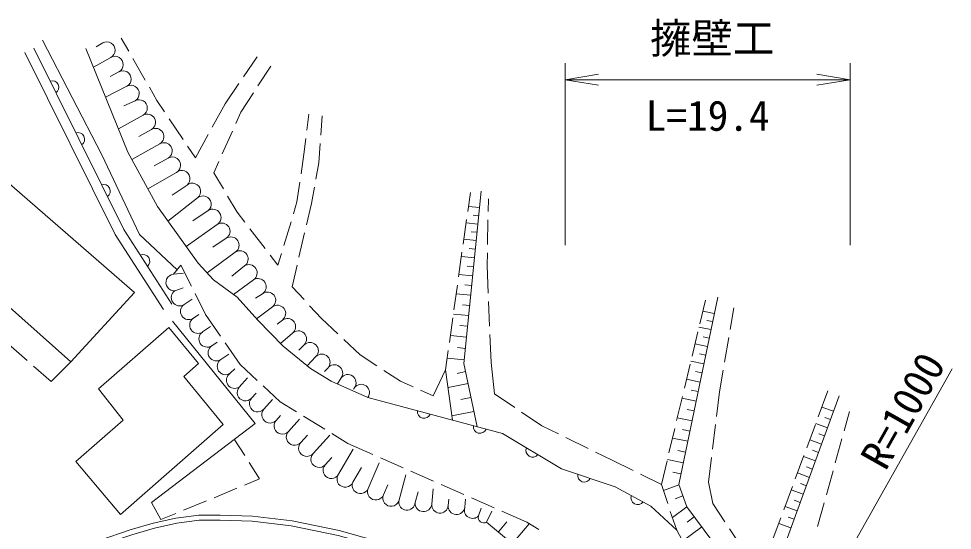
# Model space of a CAD drawing. Units: millimetres at full size, sheet at 1:1000; details may follow other scales. Extents: x 40000 to 680000, y 20000 to 380000.
# Drawn here: x 100618 to 156999, y 307759 to 338688 of the extents above; entities that cross this region are included whole.
import ezdxf
from ezdxf.enums import TextEntityAlignment as Align

# ---------------------------------------------------------------- set-up
doc = ezdxf.new("R2010")
doc.units = ezdxf.units.MM
doc.header["$LTSCALE"] = 1000
doc.linetypes.add('CHAIN', pattern=[18.5, 12, -1.5, 3.5, -1.5])
for name, color, linetype, lineweight in [('M-BGD', 7, 'Continuous', 13), ('M-BMK', 2, 'CHAIN', 13), ('M-STR-HTXT', 7, 'Continuous', 13)]:
    doc.layers.add(name, color=color, linetype=linetype, lineweight=lineweight)
doc.styles.add('ＭＳ ゴシック', font='')
doc.styles.get('ＭＳ ゴシック').set_extended_font_data('MS Gothic')

# ---------------------------------------------------------------- blocks, each defined once
blk = doc.blocks.new('open_arrow')
at = {"color": 0, "linetype": 'Continuous', "lineweight": -2}
blk.add_lwpolyline([(7.5, 1.25), (0, 0), (7.5, -1.25)], dxfattribs=at)

msp = doc.modelspace()

# ---------------------------------------------------------------- linework, layer by layer
at = {"layer": 'M-BGD'}
for p, q in [((105700, 337222), (105290, 336994)), ((106816, 337505), (107270, 336713)), ((106186, 336348), (105134, 335763)), ((107518, 336279), (108263, 334977)), ((114185, 335173), (115010, 336384)), ((106672, 335474), (106151, 335184)), ((115836, 335807), (115069, 334630)), ((107158, 334600), (105868, 333946)), ((108512, 334543), (108966, 333751)), ((113078, 333548), (113903, 334759)), ((114796, 334211), (114029, 333034)), ((107644, 333726), (106968, 333412)), ((108966, 333751), (109432, 333053)), ((112303, 332132), (113078, 333548)), ((108130, 332852), (106640, 332033)), ((114029, 333034), (113724, 332347)), ((118024, 331951), (118141, 332910)), ((118952, 332816), (118868, 331648)), ((109710, 332638), (110543, 331390)), ((108633, 331988), (107871, 331574)), ((111287, 330277), (112063, 331693)), ((113522, 331890), (112915, 330518)), ((109137, 331124), (107450, 330179)), ((110821, 330975), (111287, 330277)), ((117845, 330495), (117963, 331454)), ((118832, 331149), (118749, 329981)), ((117671, 329301), (117845, 330495)), ((109641, 330261), (108806, 329798)), ((112713, 330061), (112408, 329373)), ((118749, 329981), (118568, 328996)), ((110145, 329397), (108415, 328401)), ((112408, 329373), (112983, 328397)), ((117425, 327613), (117599, 328807)), ((110784, 328628), (109886, 328022)), ((118478, 328504), (118297, 327519)), ((127733, 327040), (127894, 328189)), ((111423, 327859), (109630, 326444)), ((113236, 327966), (113811, 326990)), ((117208, 326894), (117425, 327613)), ((128981, 327797), (128968, 327037)), ((112063, 327090), (111143, 326474)), ((118297, 327519), (117996, 326221)), ((128439, 327269), (127774, 327334)), ((113811, 326990), (114281, 326377)), ((127457, 325059), (127664, 326544)), ((128390, 326771), (128058, 326804)), ((128959, 326537), (128933, 325037)), ((112609, 326252), (110724, 324920)), ((114585, 325980), (115498, 324790)), ((116632, 324979), (117064, 326415)), ((128341, 326274), (127636, 326343)), ((113155, 325414), (112337, 324885)), ((117883, 325734), (117543, 324273)), ((128243, 325279), (127498, 325352)), ((128292, 325776), (127939, 325811)), ((128191, 324757), (127819, 324794)), ((113701, 324576), (111993, 323316)), ((115802, 324393), (116272, 323781)), ((116272, 323781), (116488, 324500)), ((127180, 323078), (127388, 324564)), ((128140, 324236), (127353, 324313)), ((128924, 324537), (128911, 323777)), ((109959, 323238), (110414, 323781)), ((110414, 323781), (111045, 322517)), ((114247, 323739), (113493, 323130)), ((117430, 323786), (117129, 322488)), ((128085, 323685), (127692, 323724)), ((128911, 323777), (128978, 322094)), ((109959, 323238), (110563, 323296)), ((128031, 323134), (127200, 323216)), ((114793, 322901), (113593, 322015)), ((126904, 321097), (127111, 322583)), ((127974, 322552), (127558, 322593)), ((110056, 322243), (110555, 322414)), ((111269, 322069), (111900, 320805)), ((115339, 322063), (114918, 321789)), ((117129, 322488), (117848, 321706)), ((127916, 321970), (127038, 322057)), ((110611, 321411), (111104, 321740)), ((127856, 321355), (127416, 321398)), ((128998, 321594), (129058, 320095)), ((141746, 320235), (142091, 321674)), ((115942, 321265), (114982, 320550)), ((118186, 321338), (118905, 320556)), ((127795, 320740), (126867, 320832)), ((142627, 320868), (141932, 321013)), ((143580, 319904), (143802, 321207)), ((111166, 320579), (111501, 320802)), ((111900, 320805), (112801, 319497)), ((116544, 320467), (116225, 320227)), ((118905, 320556), (119891, 319629)), ((126628, 319116), (126835, 320602)), ((142526, 320379), (142178, 320451)), ((111721, 319748), (112206, 320071)), ((127731, 320091), (127267, 320136)), ((141282, 318289), (141630, 319748)), ((142424, 319889), (141700, 320040)), ((112277, 318916), (112598, 319130)), ((117146, 319668), (116423, 319050)), ((120255, 319286), (121242, 318359)), ((127667, 319441), (126686, 319538)), ((129078, 319596), (129145, 317912)), ((142319, 319383), (141957, 319458)), ((143244, 317932), (143496, 319411)), ((100009, 319009), (101135, 318017)), ((113085, 319086), (113987, 317778)), ((117858, 318966), (117538, 318642)), ((126398, 317471), (126559, 318621)), ((127599, 318755), (127109, 318803)), ((142213, 318876), (141459, 319033)), ((112832, 318084), (113311, 318404)), ((118570, 318264), (118042, 317708)), ((121242, 318359), (122247, 317702)), ((127531, 318069), (126496, 318171)), ((142104, 318348), (141727, 318426)), ((101510, 317687), (102577, 316747)), ((102577, 316747), (103761, 317954)), ((113387, 317253), (113681, 317522)), ((113987, 317778), (115019, 316826)), ((119281, 317561), (119087, 317364)), ((122666, 317428), (123672, 316770)), ((125650, 315882), (126398, 317471)), ((126816, 314418), (126398, 317471)), ((129145, 317912), (129355, 316019)), ((140817, 316344), (141165, 317803)), ((141994, 317820), (141208, 317983)), ((142938, 316136), (143160, 317439)), ((113942, 316421), (114442, 316973)), ((120090, 316972), (119871, 316612)), ((127610, 317352), (127100, 317247)), ((141765, 316721), (140947, 316891)), ((141880, 317270), (141487, 317352)), ((115386, 316486), (116417, 315534)), ((120898, 316383), (120831, 316292)), ((123672, 316770), (124433, 316429)), ((127757, 316638), (126546, 316389)), ((114684, 315750), (114954, 316049)), ((124889, 316224), (125650, 315882)), ((127931, 315791), (127326, 315666)), ((129355, 316019), (130574, 315190)), ((140352, 314399), (140700, 315858)), ((141527, 315576), (140675, 315753)), ((141646, 316148), (141237, 316233)), ((142755, 314647), (142938, 316136)), ((150174, 315895), (146043, 304598)), ((148903, 314621), (149481, 316183)), ((115426, 315079), (115949, 315658)), ((116417, 315534), (117395, 314930)), ((149830, 314955), (149123, 315214)), ((116167, 314408), (116435, 314704)), ((117820, 314667), (119096, 313878)), ((128105, 314943), (126781, 314671)), ((130987, 314909), (132206, 314080)), ((141403, 314979), (140977, 315068)), ((150797, 314944), (150468, 313765)), ((116909, 313737), (117574, 314473)), ((132206, 314080), (133209, 313589)), ((141279, 314383), (140392, 314567)), ((142511, 312661), (142694, 314150)), ((148210, 312745), (148730, 314152)), ((149468, 313964), (148757, 314225)), ((149649, 314460), (149295, 314589)), ((117650, 313067), (118051, 313509)), ((118392, 312396), (119398, 313508)), ((119521, 313615), (120499, 313011)), ((139887, 312454), (140236, 313913)), ((141150, 313762), (140707, 313854)), ((149286, 313466), (148930, 313596)), ((114268, 312276), (113640, 313262)), ((120499, 313011), (122009, 312344)), ((133659, 313369), (135006, 312710)), ((141021, 313141), (140097, 313333)), ((149104, 312968), (148389, 313230)), ((150334, 313283), (149931, 311838)), ((119875, 311054), (120816, 312672)), ((135455, 312491), (136459, 312000)), ((140887, 312494), (140425, 312590)), ((148921, 312468), (148564, 312599)), ((115164, 310868), (114536, 311854)), ((119134, 311725), (119523, 312156)), ((121722, 310287), (122394, 311841)), ((122467, 312142), (123839, 311536)), ((136459, 312000), (137719, 311375)), ((139427, 310528), (139771, 311967)), ((140752, 311847), (139790, 312047)), ((142268, 310676), (142451, 312165)), ((147516, 310869), (148036, 312276)), ((148738, 311968), (148020, 312230)), ((120799, 310670), (121314, 311550)), ((124296, 311334), (125668, 310728)), ((140612, 311173), (140131, 311273)), ((148370, 310962), (147648, 311226)), ((148554, 311465), (148195, 311596)), ((149797, 311356), (149394, 309911)), ((114264, 310496), (115164, 310868)), ((123569, 309520), (124004, 311124)), ((138167, 311153), (139427, 310528)), ((142540, 309383), (142268, 310676)), ((112415, 309734), (113801, 310306)), ((122646, 309903), (122901, 310517)), ((125561, 309344), (125644, 310276)), ((126126, 310526), (127498, 309920)), ((139427, 310528), (139810, 309382)), ((140489, 310500), (139549, 310162)), ((146823, 308993), (147343, 310400)), ((148001, 309951), (147275, 310216)), ((148185, 310456), (147824, 310588)), ((110566, 308972), (111952, 309543)), ((124565, 309432), (124742, 310096)), ((126558, 309256), (126593, 309651)), ((127554, 309168), (127595, 309639)), ((127955, 309718), (129327, 309112)), ((140726, 309842), (140256, 309673)), ((147815, 309443), (147452, 309576)), ((128387, 308630), (128543, 309096)), ((140965, 309185), (140093, 308538)), ((143270, 308277), (142540, 309383)), ((147629, 308935), (146900, 309202)), ((149259, 309430), (148857, 307985)), ((109203, 308410), (110103, 308781)), ((128874, 308262), (129197, 308923)), ((129785, 308910), (131295, 308244)), ((139969, 308908), (140353, 307763)), ((141418, 308575), (140982, 308252)), ((146129, 307117), (146649, 308524)), ((147442, 308425), (147078, 308558)), ((129584, 307662), (130092, 308264)), ((130427, 306951), (131443, 308155)), ((131295, 308244), (132023, 307811)), ((141871, 307965), (140707, 307101)), ((144373, 306608), (143546, 307860)), ((147256, 307914), (146523, 308182))]:
    msp.add_line(p, q, dxfattribs=at)
for points in [[(110189, 323511), (107924, 325644), (105640, 330466), (102064, 337383)], [(109367, 321098), (106438, 325639), (100985, 336645)], [(109871, 321423), (106961, 325936), (101523, 336912)], [(121706, 315794), (119482, 316785), (118246, 317543), (116584, 318883), (115052, 320472), (113816, 321853), (112383, 322892), (111448, 323910), (108997, 327327), (107211, 330619), (104682, 336882)], [(128295, 314020), (127509, 317842), (128537, 328264)], [(152642, 282589), (151163, 285910), (149854, 288652), (148712, 289260), (147528, 290475), (146894, 291544), (146437, 292677), (145534, 299157), (144802, 301229), (144030, 302818), (143096, 305747), (142535, 307071), (140961, 309190), (140478, 310530), (142831, 321847)], [(109915, 320406), (114890, 314216), (108635, 309441), (109203, 308410)], [(121706, 315794), (129838, 313605), (133405, 311486), (136630, 310395), (138795, 309227), (140353, 307763), (140836, 306859), (141701, 302684)], [(103748, 306428), (105475, 307139), (107351, 307782), (108743, 308184), (110107, 308496), (111492, 308669), (112783, 308679), (114746, 308617), (117124, 308336), (119980, 307744), (122037, 307173), (124737, 306072), (126804, 305106), (128891, 303829), (130283, 302801), (131924, 301461), (133284, 300215), (134655, 298730), (136431, 296414), (137698, 294274)], [(103862, 306151), (105581, 306858), (107441, 307496), (108818, 307893), (110159, 308200), (111511, 308369), (112779, 308379), (114723, 308317), (117076, 308040), (119910, 307453), (121939, 306889), (124617, 305797), (126661, 304842), (128723, 303580), (130099, 302564), (131727, 301234), (133072, 300002), (134426, 298536), (136182, 296245), (137440, 294121)], [(138733, 293464), (139010, 294430), (139000, 295459), (136279, 302552), (131662, 305909), (128874, 308262)]]:
    msp.add_lwpolyline(points, dxfattribs=at)
for points in [[(92272, 328185), (96451, 333091), (98154, 331523), (97572, 330868), (107610, 322134), (103761, 317954)], [(109686, 320022), (111479, 317848), (110600, 317059), (112961, 314158), (106771, 308726), (104070, 311915), (106937, 314428), (105431, 316308)]]:
    msp.add_lwpolyline(points, close=True, dxfattribs=at)
for centre, radius, start, end in [((105943, 336785), 500, 299.0678, 119.0678), ((106429, 335911), 500, 299.0678, 119.0678), ((106915, 335037), 500, 299.0678, 119.0678), ((102640, 334536), 404, 303.982, 108.7257), ((107401, 334163), 500, 299.0678, 119.0678), ((107887, 333289), 500, 299.0678, 119.0678), ((108381, 332420), 500, 300.2564, 120.2564), ((104194, 331400), 404, 303.982, 108.7257), ((108885, 331556), 500, 300.2564, 120.2564), ((109389, 330692), 500, 300.2564, 120.2564), ((109893, 329829), 500, 300.2564, 120.2564), ((110465, 329012), 500, 309.7315, 129.7315), ((111104, 328243), 500, 309.7315, 129.7315), ((105748, 328264), 404, 303.982, 108.7257), ((111743, 327474), 500, 309.7315, 129.7315), ((112336, 326671), 500, 303.1015, 123.1015), ((112882, 325833), 500, 303.1015, 123.1015), ((113428, 324995), 500, 303.1015, 123.1015), ((108131, 324023), 404, 310.4477, 115.1914), ((113974, 324158), 500, 303.1015, 123.1015), ((114520, 323320), 500, 303.1015, 123.1015), ((110008, 322740), 500, 95.535, 275.535), ((115066, 322482), 500, 303.1015, 123.1015), ((110333, 321827), 500, 123.7278, 303.7278), ((115640, 321664), 500, 307.0273, 127.0273), ((110889, 320995), 500, 123.7278, 303.7278), ((116243, 320866), 500, 307.0273, 127.0273), ((111444, 320163), 500, 123.7278, 303.7278), ((116845, 320067), 500, 307.0273, 127.0273), ((111999, 319332), 500, 123.7278, 303.7278), ((117502, 319317), 500, 315.3813, 135.3813), ((112554, 318500), 500, 123.7278, 303.7278), ((118214, 318615), 500, 315.3813, 135.3813), ((113110, 317668), 500, 123.7278, 303.7278), ((118925, 317912), 500, 315.3813, 135.3813), ((119685, 317267), 500, 323.9208, 143.9208), ((113665, 316837), 500, 123.7278, 303.7278), ((120494, 316678), 500, 323.9208, 143.9208), ((114313, 316085), 500, 137.8661, 317.8661), ((121302, 316089), 500, 323.9208, 143.9208), ((115055, 315415), 500, 137.8661, 317.8661), ((115796, 314744), 500, 137.8661, 317.8661), ((125099, 314936), 404, 172.5559, 337.2996), ((116538, 314073), 500, 137.8661, 317.8661), ((128479, 314026), 404, 172.5559, 337.2996), ((117280, 313402), 500, 137.8661, 317.8661), ((118021, 312731), 500, 137.8661, 317.8661), ((118763, 312060), 500, 137.8661, 317.8661), ((131652, 312589), 404, 156.9227, 321.6664), ((119504, 311389), 500, 137.8661, 317.8661), ((120337, 310862), 500, 157.4469, 337.4469), ((121260, 310479), 500, 157.4469, 337.4469), ((134776, 311079), 404, 168.9444, 333.6882), ((122184, 310095), 500, 157.4469, 337.4469), ((123107, 309712), 500, 157.4469, 337.4469), ((137998, 309718), 404, 159.2783, 324.022), ((124067, 309476), 500, 174.9509, 354.9509), ((125063, 309388), 500, 174.9509, 354.9509), ((126060, 309300), 500, 174.9509, 354.9509), ((127056, 309212), 500, 174.9509, 354.9509), ((128031, 308981), 500, 163.4238, 315.4391), ((128701, 308539), 327, 163.8244, 301.875)]:
    msp.add_arc(centre, radius, start, end, dxfattribs=at)
at = {"layer": 'M-BMK'}
msp.add_arc((32029, 165817), 150000, 56.81072, 76.1002, dxfattribs=at)
at = {"layer": 'M-STR-HTXT'}
for p, q in [((133629, 325000), (133629, 336000)), ((150822, 325000), (150822, 336000)), ((133629, 335000), (150822, 335000)), ((137378, 282766), (156999, 317525))]:
    msp.add_line(p, q, dxfattribs=at)

# ---------------------------------------------------------------- block references
at = {"layer": 'M-STR-HTXT', "xscale": 267, "yscale": 267}
msp.add_blockref('open_arrow', (133629, 335000), dxfattribs=at)
at = {"layer": 'M-STR-HTXT', "xscale": 267, "yscale": 267, "rotation": 180}
msp.add_blockref('open_arrow', (150822, 335000), dxfattribs=at)

# ---------------------------------------------------------------- texts
at = {"layer": 'M-STR-HTXT', "style": 'ＭＳ ゴシック'}
for s, p in [('擁壁工', (142502, 336038)), ('L=19.4', (142225, 331359))]:
    msp.add_text(s, height=1833, dxfattribs=at).set_placement(p, align=Align.BOTTOM_CENTER)
msp.add_text('R=1000', height=1833, rotation=60.556, dxfattribs=at).set_placement((154006, 314996), align=Align.MIDDLE_CENTER)

doc.saveas('drawing.dxf')
